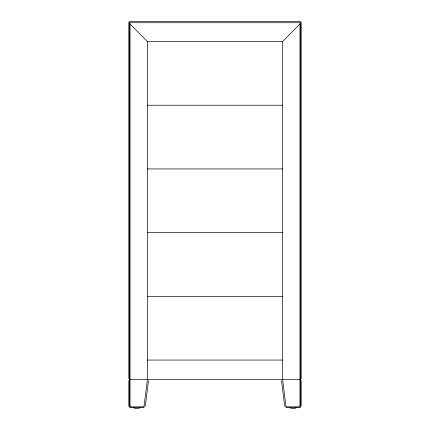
<?xml version="1.0" encoding="UTF-8"?>
<svg xmlns="http://www.w3.org/2000/svg" width="430" height="430" viewBox="0 0 430 430"><rect width="100%" height="100%" fill="white"/><g stroke="black" fill="none" stroke-linecap="round" stroke-linejoin="round"><path stroke-width="0.64" d="M129.683 23.623L129.683 406.85L143.969 406.85L147.382 379.582L147.382 41.538L128.806 22.731L301.193 22.731L282.617 41.538L282.617 379.582L286.031 406.85L300.317 406.85L300.317 23.623M145.297 406.13L148.495 380.609M139.954 407.742L139.03 408.28L136.788 408.5L134.552 408.28L133.623 407.742M296.377 407.742L295.448 408.28L293.212 408.5L290.97 408.28L290.046 407.742M128.806 22.381L129.683 21.5L300.317 21.5L301.193 22.381M282.268 379.625L282.617 379.582M285.681 406.893L286.031 406.85M147.382 41.538L282.617 41.538M147.382 105.237L282.617 105.243M147.382 168.942L282.617 168.947M147.382 232.646L282.617 232.651M147.382 296.356L282.617 296.351M147.382 360.055L282.617 360.055M129.683 379.582L300.317 379.582M129.613 407.554L143.969 407.554M286.031 407.554L300.387 407.554M147.382 379.582L147.732 379.625M143.969 406.85L144.319 406.893M281.505 380.609L284.703 406.13M301.193 23.612L301.193 378.706M301.193 380.464L301.193 405.968M299.963 23.403L299.963 406.85M130.037 23.403L130.037 406.85M128.806 23.612L128.806 378.706M128.806 380.464L128.806 405.968"/></g></svg>
